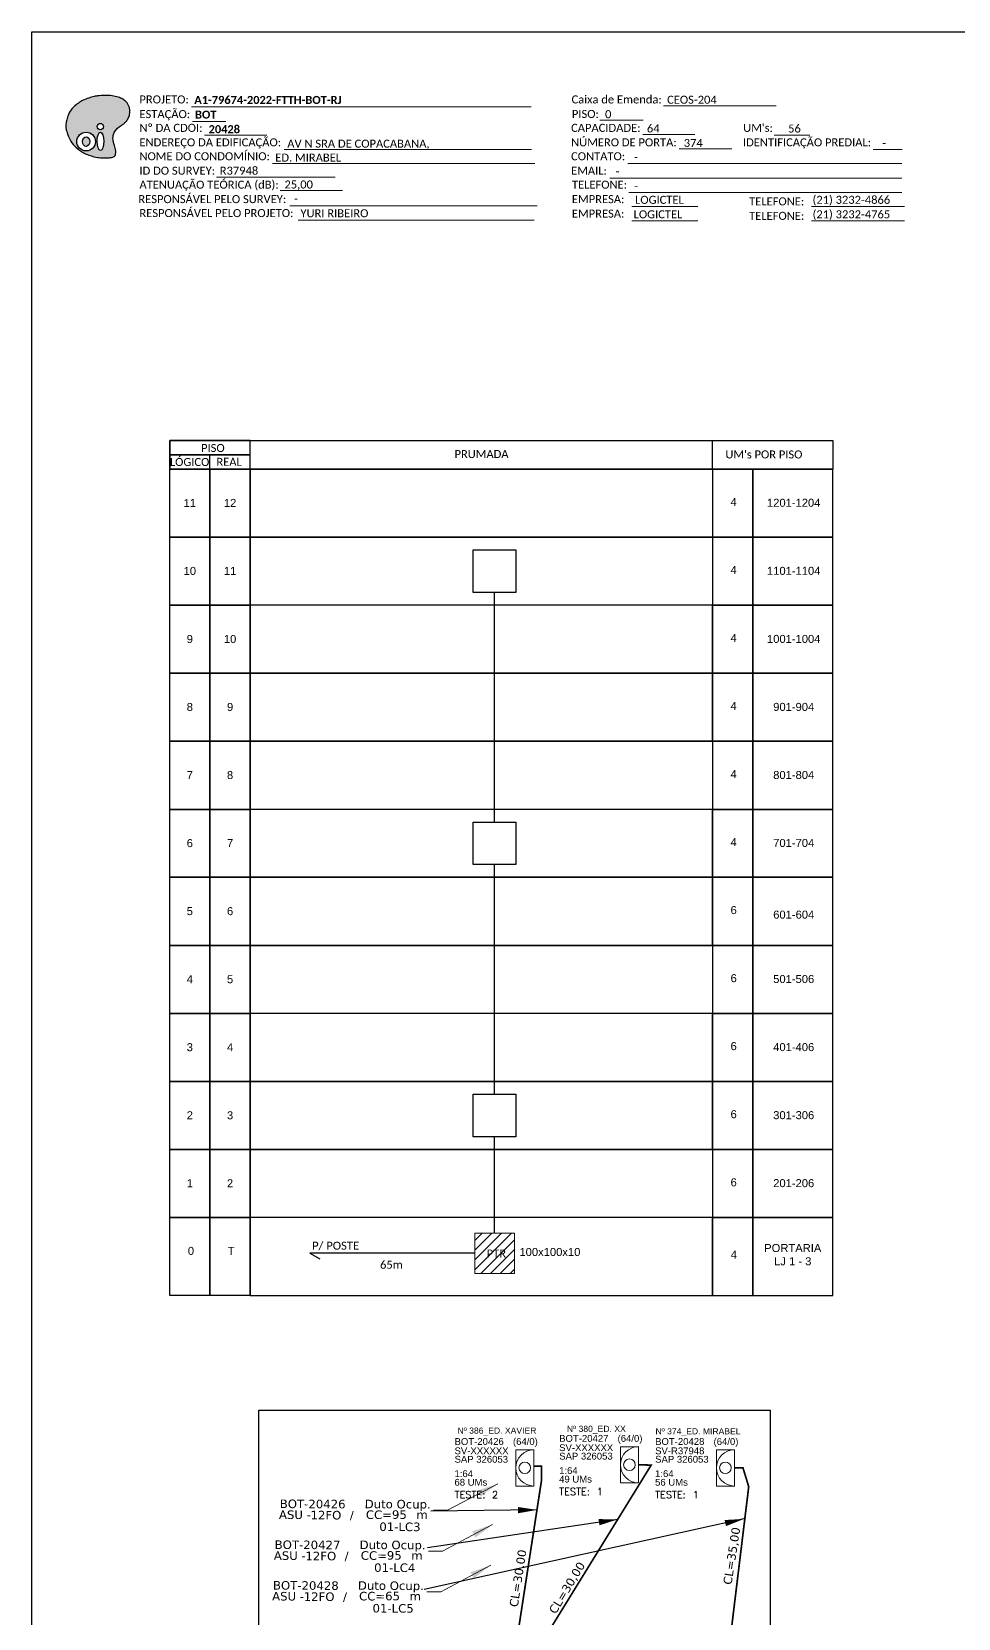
# Model space of a CAD drawing. Header units: metres. Extents: x 20391 to 20596, y -32499 to -32247.
# Drawn here: x 20391.4 to 20489.2, y -32414.1 to -32246.6 of the extents above; entities that cross this region are included whole.
import ezdxf
from ezdxf.enums import TextEntityAlignment as Align

# ---------------------------------------------------------------- set-up
doc = ezdxf.new("R2010")
doc.units = ezdxf.units.M
doc.header["$MEASUREMENT"] = 0
for name, color, linetype in [('10.0 - Cartográfico - Divisa', 252, 'Continuous'), ('CAP a instalar', 1, 'Continuous'), ('celulas gpon', 7, 'Continuous'), ('label_cabos', 7, 'Continuous')]:
    doc.layers.add(name, color=color, linetype=linetype)
doc.layers.add("20.0-LEGENDA DOS CDO'S", color=1, linetype='Continuous', lineweight=0)
doc.layers.add('20.1-CDO_INTERIOR', color=1, linetype='Continuous', lineweight=0)
doc.styles.add('ARIAL', font='arial.ttf')
doc.styles.add('DIGICADE', font='arial.ttf')
doc.styles.add('ROMANS', font='romans.shx')
doc.styles.add('siredit', font='verdana.ttf')
doc.styles.get("Standard").update_dxf_attribs({"font": 'arial.ttf'})
doc.styles.add('WMF-Calibri0', font='calibri.ttf')
doc.styles.add('WMF-Calibri1', font='calibrib.ttf')
doc.linetypes.add('FENCELINE1', pattern='A,0.25,-0.1,[133,ltypeshp.shx,S=0.1,R=0,X=-0.1,Y=0],-0.1,1', length=1.45)
doc.dimstyles.new('CC', dxfattribs={"dimtxt": 1, "dimasz": 2, "dimexe": 0.18, "dimexo": 0.0625, "dimgap": 0.09, "dimtad": 0, "dimdec": 0, "dimrnd": 1, "dimzin": 0, "dimdsep": 46, "dimtxsty": 'siredit', "dimblk": 'NONE', "dimcen": 0, "dimse1": 1, "dimse2": 1, "dimsd1": 1, "dimsd2": 1, "dimclrt": 7, "dimadec": 0, "dimazin": 0, "dimtfac": 1, "dimtdec": 0, "dimtofl": 0, "dimtmove": 0, "dimatfit": 3, "dimfxl": 1, "dimtolj": 1, "dimtzin": 0, "dimarcsym": 0})
doc.dimstyles.new('ISO-25', dxfattribs={"dimtxt": 2.5, "dimasz": 2.5, "dimexe": 1.25, "dimexo": 0.625, "dimtad": 1, "dimtxsty": 'Standard', "dimcen": 2.5, "dimadec": 0, "dimazin": 0, "dimtfac": 1, "dimtmove": 0, "dimatfit": 3, "dimfxl": 1, "dimarcsym": 0})

# ---------------------------------------------------------------- blocks, each defined once
blk = doc.blocks.new('OI')
h = blk.add_hatch(color=40)
edge = h.paths.add_edge_path()
edge.add_spline(control_points=[(4.35, -0.67), (3.92, -0.99), (3.26, -1.5), (2.81, -2.59), (2.9, -3.5), (3.06, -4.27), (3.31, -4.85), (3.37, -5.39), (3.4, -5.88), (3.2, -6.4), (2.54, -6.61), (1.65, -6.63), (0.55, -6.67), (-0.56, -6.42), (-1.61, -6.14), (-2.77, -5.61), (-3.92, -4.77), (-4.89, -3.7), (-5.34, -2.65), (-5.6, -1.94), (-5.85, -0.96), (-5.71, 0.47), (-5.1, 2.02), (-4.14, 3.02), (-3.3, 3.61), (-2.37, 4.16), (-1.36, 4.44), (-0.56, 4.7), (0.79, 4.85), (2.24, 4.97), (3.79, 4.57), (4.67, 4.21), (5.44, 3.65), (5.76, 2.99), (6.03, 2.21), (6.01, 1.46), (5.72, 0.64), (5.31, 0.08), (4.88, -0.38), (4.51, -0.55), (4.35, -0.67)], knot_values=[0, 0, 0, 0, 1.60434, 2.417191, 3.427595, 4.282808, 4.776746, 5.304182, 5.888771, 6.258406, 6.858137, 7.79129, 8.986195, 10.124242, 11.187857, 12.242908, 13.953784, 15.414161, 16.515391, 17.349188, 17.675853, 19.552021, 21.515531, 22.568638, 23.63245, 24.621084, 25.782718, 26.745347, 27.142653, 29.870543, 31.004649, 31.921532, 32.709589, 33.801391, 34.042471, 35.192333, 35.971461, 36.628871, 37.254359, 37.836911, 37.836911, 37.836911, 37.836911], degree=3, periodic=0)
h.paths.add_polyline_path([(1.13, -0.87, -1), (-0.04, -0.87, -1)], flags=16)
edge = h.paths.add_edge_path(flags=16)
edge.add_ellipse((0.56, -3.59), major_axis=(-0.02, 1.71), ratio=0.361305, start_angle=0, end_angle=360)
h.paths.add_polyline_path([(-0.36, -3.62, -1), (-3.8, -3.62, -1)], flags=16)
edge = h.paths.add_edge_path(flags=0)
edge.add_ellipse((-2.08, -3.62), major_axis=(0, 0.885), ratio=0.758294, start_angle=0, end_angle=360)
at = {"color": 40}
for centre, radius in [((-2.08, -3.62), 1.72), ((0.54, -0.87), 0.587)]:
    blk.add_circle(centre, radius, dxfattribs=at)
blk.add_ellipse((-2.08, -3.62), major_axis=(0, 0.885), ratio=0.758294, start_param=-3.141592653589792, end_param=3.141592653589792, dxfattribs=at)
blk.add_ellipse((0.56, -3.59), major_axis=(-0.02, 1.71), ratio=0.361305, dxfattribs=at)
at = {"color": 40, "start_tangent": (-0.800898, -0.598801), "end_tangent": (-0.800898, -0.598801)}
blk.add_spline([(4.35, -0.67), (3.2, -1.78), (2.9, -2.54), (2.92, -3.55), (3.12, -4.38), (3.28, -4.85), (3.37, -5.37), (3.35, -5.95), (3.2, -6.29), (2.66, -6.55), (1.73, -6.63), (0.54, -6.62), (-0.58, -6.41), (-1.6, -6.11), (-2.56, -5.67), (-3.95, -4.67), (-4.89, -3.56), (-5.37, -2.56), (-5.64, -1.78), (-5.72, -1.46), (-5.63, 0.42), (-4.84, 2.22), (-4.13, 2.99), (-3.27, 3.62), (-2.4, 4.09), (-1.3, 4.47), (-0.37, 4.72), (0.02, 4.77), (2.75, 4.8), (3.85, 4.53), (4.69, 4.16), (5.31, 3.68), (5.85, 2.73), (5.93, 2.5), (5.94, 1.35), (5.67, 0.62), (5.29, 0.08), (4.84, -0.36), (4.35, -0.67)], degree=3, dxfattribs=at)
blk = doc.blocks.new('CARIMBO1')
at = {"color": 7, "lineweight": 0}
for points in [[(34.86, -16.79), (110.83, -16.79)], [(140.39, -16.55), (165.52, -16.55)], [(35.15, -20.06), (42.6, -20.06)], [(126.12, -19.79), (135.85, -19.79)], [(37.81, -23.14), (51.75, -23.14)], [(135.78, -22.99), (147.4, -22.99)], [(165.09, -23.14), (173.1, -23.14)], [(55.63, -26.37), (110.89, -26.37)], [(143.87, -26.22), (155.67, -26.22)], [(187.2, -26.37), (193.67, -26.37)], [(52.97, -29.48), (111.64, -29.48)], [(132.4, -29.48), (193.63, -29.48)], [(40.46, -32.55), (67, -32.55)], [(128.36, -32.72), (193.63, -32.72)], [(54.67, -35.52), (68.61, -35.52)], [(56.9, -38.93), (112.16, -38.93)], [(132.65, -35.96), (193.63, -35.96)], [(58.73, -42.16), (111.5, -42.16)], [(133.26, -39.07), (148.05, -39.07)], [(133.26, -42.31), (148.05, -42.31)], [(173.47, -39.07), (194.24, -39.07)], [(173.47, -42.31), (194.24, -42.31)]]:
    blk.add_lwpolyline(points, dxfattribs=at)
at = {"color": 7, "xscale": 1.213923925163967, "yscale": 1.213923925163967, "zscale": 1.213923925163967, "rotation": 0.1532896023949059}
blk.add_blockref('OI', (13.86, -20.16), dxfattribs=at)
at = {"color": 7, "lineweight": 0, "style": 'WMF-Calibri0'}
for s, height, p in [('Caixa de Emenda:', 1.7927, (119.82, -16.04)), ('PROJETO:', 1.793, (23.26, -16.04)), ('ESTAÇÃO:', 1.793, (23.26, -19.32)), ('PISO:', 1.793, (119.89, -19.28)), ('Nº DA CDOI:', 1.7927, (23.26, -22.39)), ('CAPACIDADE:', 1.7927, (119.71, -22.39)), ("UM's:", 1.793, (158.16, -22.39)), ('ENDEREÇO DA EDIFICAÇÃO:', 1.7927, (23.26, -25.63)), ('NÚMERO DE PORTA:', 1.7927, (119.71, -25.63)), ('IDENTIFICAÇÃO PREDIAL:', 1.7927, (158.12, -25.63)), ('NOME DO CONDOMÍNIO:', 1.7927, (23.26, -28.74)), ('CONTATO:', 1.793, (119.71, -28.74)), ('ID DO SURVEY:', 1.7927, (23.26, -31.97)), ('EMAIL:', 1.793, (119.71, -31.97)), ('ATENUAÇÃO TEÓRICA (dB):', 1.7927, (23.26, -35.09)), ('TELEFONE:', 1.793, (119.9, -35.09)), ('RESPONSÁVEL PELO SURVEY:', 1.7927, (23.02, -38.32)), ('EMPRESA:', 1.793, (119.9, -38.32)), ('TELEFONE:', 1.793, (159.5, -38.83)), ('RESPONSÁVEL PELO PROJETO:', 1.7927, (23.26, -41.44)), ('EMPRESA:', 1.793, (119.9, -41.56)), ('TELEFONE:', 1.793, (159.5, -42.06))]:
    blk.add_text(s, height=height, dxfattribs=at).set_placement(p)
at = {"color": 7, "lineweight": 0, "flags": 8}
for tag, p, style in [('CEOS-XX', (145.97, -15.46), 'WMF-Calibri0'), ('EST', (35.94, -19.41), 'WMF-Calibri1'), ('PROJ', (36.46, -16.13), 'WMF-Calibri1'), ('PISO_PTR', (127.37, -19.42), 'WMF-Calibri0'), ('CAPAC.', (138.58, -22.52), 'WMF-Calibri0'), ("UC'S", (165.18, -22.54), 'WMF-Calibri0'), ('LOGRADOURO', (63.44, -25.91), 'WMF-Calibri0'), ('N°', (144.65, -25.77), 'WMF-Calibri0'), ('N°PREDIO', (191.45, -25.77), 'WMF-Calibri0'), ('NOME_DO_COND.', (53.23, -29.02), 'WMF-Calibri0'), ('NOME_DO_CONTATO', (133.1, -28.89), 'WMF-Calibri0'), ('_ID_', (40.39, -31.94), 'WMF-Calibri0'), ('EMAIL', (129.06, -32.12), 'WMF-Calibri0'), ('O_POTEN', (56.06, -34.68), 'WMF-Calibri0'), ('TELEFONE', (133.35, -35.36), 'WMF-Calibri0'), ('RES_SURVEY', (63.87, -38.23), 'WMF-Calibri0'), ('EMP_RESP_SURVEY', (133.96, -38.47), 'WMF-Calibri0'), ('CONT_RESP_SURVEY', (174.17, -38.47), 'WMF-Calibri0'), ('RES_PROJ', (65.7, -41.47), 'WMF-Calibri0'), ('EMP_RESP_PROJ', (133.96, -41.71), 'WMF-Calibri0'), ('CONT_RESP_PROJ', (174.17, -41.71), 'WMF-Calibri0')]:
    blk.add_attdef(tag, p, '', height=1.79, dxfattribs=dict(at, style=style))
at = {"color": 7, "lineweight": 0, "style": 'WMF-Calibri1', "flags": 8}
blk.add_attdef("N° CDO'S", text='', height=1.79, dxfattribs=at).set_placement((44.78, -22.68), align=Align.CENTER)
blk = doc.blocks.new('_None')
blk = doc.blocks.new('Teste  FTTH')
at = {"color": 0, "lineweight": 0, "style": 'ARIAL'}
blk.add_attdef('TESTE', (-0.02, -0.01), '', height=0.4, dxfattribs=at)
blk = doc.blocks.new('Inst CDOI-64')
at = {"layer": '20.1-CDO_INTERIOR', "color": 1, "lineweight": 18}
blk.add_lwpolyline([(-2.12, -2.13), (-2.12, 2.12), (0, 2.12), (0.01, -2.13)], close=True, dxfattribs=at)
blk.add_circle((-1.06, 0), 0.68, dxfattribs=at)
blk.add_arc((0.01, 0), 2.13, 90.0276, 270.0276, dxfattribs=at)
at = {"layer": "20.0-LEGENDA DOS CDO'S"}
for tag, p, style, flags in [('ID_ATIVIDADE', (-9.3, 3.78), 'ARIAL', 3), ('FATOR', (-1.5, 3.78), 'ARIAL', 1), ('QTDE', (-9.18, -3.66), 'DIGICADE', 3)]:
    blk.add_attdef(tag, p, '', height=0.8, rotation=0.118, dxfattribs=dict(at, style=style, flags=flags))
at = {"layer": "20.0-LEGENDA DOS CDO'S", "style": 'ARIAL'}
for tag, p, rotation in [('SURVEY', (-9.3, 1.6), 359.9724), ('FID', (-9.3, 2.69), 0.118), ('SAP', (-9.3, 0.61), 359.9724), ('1:XX', (-9.31, -1.08), 359.9724), ('UMS', (-9.31, -2.09), 359.9724)]:
    blk.add_attdef(tag, p, '', height=0.8, rotation=rotation, dxfattribs=at)
blk.add_attdef('FIBRAS_UTILIZADAS', text='', height=0.8, rotation=359.9724, dxfattribs=at).set_placement((-0.99, 2.69), align=Align.CENTER)
blk = doc.blocks.new('Inst CB DT OCUP CFOA-SM-ASU-120-S-12')
at = {"style": 'siredit', "flags": 2}
for tag, p in [('INSTALAÇÃO', (9.15, 0.76)), ('T.CABO', (0.07, -0.34)), ('FO', (5.02, -0.38)), ('CC=', (8.71, -0.39)), ('UNIDADES', (15.49, -0.55))]:
    blk.add_attdef(tag, p, '', height=1, dxfattribs=at)
at = {"style": 'siredit'}
blk.add_attdef('FID', (12.91, -1.87), '', height=1, dxfattribs=at)
at = {"layer": 'label_cabos', "color": 0, "style": 'siredit'}
blk.add_attdef('DESTINO_CABO', text='', height=1, rotation=359.69, dxfattribs=at).set_placement((3.13, 1.26), align=Align.MIDDLE_CENTER)
at = {"layer": 'label_cabos', "color": 0, "style": 'siredit', "flags": 2}
for tag, p in [('CABO', (4.3, 0.1)), ('/', (7.82, -0.03))]:
    blk.add_attdef(tag, text='', height=1, rotation=359.69, dxfattribs=at).set_placement(p, align=Align.MIDDLE_CENTER)
at = {"layer": 'label_cabos', "color": 0, "style": 'siredit'}
blk.add_attdef('QTDE', (11.83, -0.5), '', height=1, rotation=359.69, dxfattribs=at)
blk.add_leader([(24.84, 3.64), (18.96, 0.52), (17.31, 0.52)], dimstyle='ISO-25', override={"dimgap": 0.625, "dimtad": 0})

msp = doc.modelspace()

# ---------------------------------------------------------------- hatches: boundary and pattern name
h = msp.add_hatch()
h.set_pattern_fill('ANSI31', color=1, scale=0.229635)
h.set_pattern_definition([(45, (17014.1841, -32711.1233), (-0.51554528, 0.51554528), [])])
h.paths.add_polyline_path([(20442.37, -32373.45), (20442.37, -32377.71), (20438.17, -32377.71), (20438.17, -32373.45)])
h.paths.add_polyline_path([(20439.21, -32376.25), (20441.71, -32376.25), (20441.71, -32374.97), (20439.21, -32374.97)], flags=24)

# ---------------------------------------------------------------- linework, layer by layer
for points in [[(20595.87, -32246.56), (20595.87, -32498.74), (20391.4, -32498.74), (20391.4, -32246.56)], [(20475.97, -32292.76), (20405.97, -32292.76), (20405.97, -32289.74), (20475.97, -32289.74)], [(20405.97, -32292.76), (20410.22, -32292.76), (20410.22, -32299.94), (20405.97, -32299.94)], [(20410.22, -32292.76), (20414.47, -32292.76), (20414.47, -32299.94), (20410.22, -32299.94)], [(20414.47, -32292.76), (20414.47, -32292.76), (20414.47, -32299.94), (20414.47, -32299.94)], [(20467.54, -32292.76), (20463.28, -32292.76), (20463.28, -32299.94), (20467.54, -32299.94)], [(20475.97, -32292.76), (20467.54, -32292.76), (20467.54, -32299.94), (20475.97, -32299.94)], [(20405.97, -32299.94), (20410.22, -32299.94), (20410.22, -32307.13), (20405.97, -32307.13)], [(20410.22, -32299.94), (20414.47, -32299.94), (20414.47, -32307.13), (20410.22, -32307.13)], [(20414.47, -32299.94), (20414.47, -32299.94), (20414.47, -32307.13), (20414.47, -32307.13)], [(20467.54, -32299.94), (20463.28, -32299.94), (20463.28, -32307.13), (20467.54, -32307.13)], [(20475.97, -32299.94), (20467.54, -32299.94), (20467.54, -32307.13), (20475.97, -32307.13)], [(20438.02, -32301.29), (20442.52, -32301.29), (20442.52, -32305.79), (20438.02, -32305.79)], [(20405.97, -32307.13), (20410.22, -32307.13), (20410.22, -32314.31), (20405.97, -32314.31)], [(20410.22, -32307.13), (20414.47, -32307.13), (20414.47, -32314.31), (20410.22, -32314.31)], [(20463.28, -32307.13), (20414.47, -32307.13), (20414.47, -32314.31), (20463.28, -32314.31)], [(20414.47, -32307.13), (20414.47, -32307.13), (20414.47, -32314.31), (20414.47, -32314.31)], [(20467.54, -32307.13), (20463.28, -32307.13), (20463.28, -32314.31), (20467.54, -32314.31)], [(20475.97, -32307.13), (20467.54, -32307.13), (20467.54, -32314.31), (20475.97, -32314.31)], [(20405.97, -32314.31), (20410.22, -32314.31), (20410.22, -32321.5), (20405.97, -32321.5)], [(20410.22, -32314.31), (20414.47, -32314.31), (20414.47, -32321.5), (20410.22, -32321.5)], [(20463.28, -32314.31), (20414.47, -32314.31), (20414.47, -32321.5), (20463.28, -32321.5)], [(20414.47, -32314.31), (20414.47, -32314.31), (20414.47, -32321.5), (20414.47, -32321.5)], [(20467.54, -32314.31), (20463.28, -32314.31), (20463.28, -32321.5), (20467.54, -32321.5)], [(20475.97, -32314.31), (20467.54, -32314.31), (20467.54, -32321.5), (20475.97, -32321.5)], [(20405.97, -32321.5), (20410.22, -32321.5), (20410.22, -32328.69), (20405.97, -32328.69)], [(20410.22, -32321.5), (20414.47, -32321.5), (20414.47, -32328.69), (20410.22, -32328.69)], [(20414.47, -32321.5), (20414.47, -32321.5), (20414.47, -32328.69), (20414.47, -32328.69)], [(20467.54, -32321.5), (20463.28, -32321.5), (20463.28, -32328.69), (20467.54, -32328.69)], [(20475.97, -32321.5), (20467.54, -32321.5), (20467.54, -32328.69), (20475.97, -32328.69)], [(20405.97, -32328.69), (20410.22, -32328.69), (20410.22, -32335.87), (20405.97, -32335.87)], [(20410.22, -32328.69), (20414.47, -32328.69), (20414.47, -32335.87), (20410.22, -32335.87)], [(20463.28, -32328.69), (20414.47, -32328.69), (20414.47, -32335.87), (20463.28, -32335.87)], [(20414.47, -32328.69), (20414.47, -32328.69), (20414.47, -32335.87), (20414.47, -32335.87)], [(20467.54, -32328.69), (20463.28, -32328.69), (20463.28, -32335.87), (20467.54, -32335.87)], [(20475.97, -32328.69), (20467.54, -32328.69), (20467.54, -32335.87), (20475.97, -32335.87)], [(20438.02, -32330.03), (20442.52, -32330.03), (20442.52, -32334.53), (20438.02, -32334.53)], [(20405.97, -32335.87), (20410.22, -32335.87), (20410.22, -32343.06), (20405.97, -32343.06)], [(20410.22, -32335.87), (20414.47, -32335.87), (20414.47, -32343.06), (20410.22, -32343.06)], [(20463.28, -32335.87), (20414.47, -32335.87), (20414.47, -32343.06), (20463.28, -32343.06)], [(20414.47, -32335.87), (20414.47, -32335.87), (20414.47, -32343.06), (20414.47, -32343.06)], [(20467.54, -32335.87), (20463.28, -32335.87), (20463.28, -32343.06), (20467.54, -32343.06)], [(20475.97, -32335.87), (20467.54, -32335.87), (20467.54, -32343.06), (20475.97, -32343.06)], [(20405.97, -32343.06), (20410.22, -32343.06), (20410.22, -32350.24), (20405.97, -32350.24)], [(20410.22, -32343.06), (20414.47, -32343.06), (20414.47, -32350.24), (20410.22, -32350.24)], [(20414.47, -32343.06), (20414.47, -32343.06), (20414.47, -32350.24), (20414.47, -32350.24)], [(20467.54, -32343.06), (20463.28, -32343.06), (20463.28, -32350.24), (20467.54, -32350.24)], [(20475.97, -32343.06), (20467.54, -32343.06), (20467.54, -32350.24), (20475.97, -32350.24)], [(20405.97, -32350.24), (20410.22, -32350.24), (20410.22, -32357.43), (20405.97, -32357.43)], [(20410.22, -32350.24), (20414.47, -32350.24), (20414.47, -32357.43), (20410.22, -32357.43)], [(20463.28, -32350.24), (20414.47, -32350.24), (20414.47, -32357.43), (20463.28, -32357.43)], [(20414.47, -32350.24), (20414.47, -32350.24), (20414.47, -32357.43), (20414.47, -32357.43)], [(20467.54, -32350.24), (20463.28, -32350.24), (20463.28, -32357.43), (20467.54, -32357.43)], [(20475.97, -32350.24), (20467.54, -32350.24), (20467.54, -32357.43), (20475.97, -32357.43)], [(20405.97, -32357.43), (20410.22, -32357.43), (20410.22, -32364.62), (20405.97, -32364.62)], [(20410.22, -32357.43), (20414.47, -32357.43), (20414.47, -32364.62), (20410.22, -32364.62)], [(20463.28, -32357.43), (20414.47, -32357.43), (20414.47, -32364.62), (20463.28, -32364.62)], [(20414.47, -32357.43), (20414.47, -32357.43), (20414.47, -32364.62), (20414.47, -32364.62)], [(20467.54, -32357.43), (20463.28, -32357.43), (20463.28, -32364.62), (20467.54, -32364.62)], [(20475.97, -32357.43), (20467.54, -32357.43), (20467.54, -32364.62), (20475.97, -32364.62)], [(20438.02, -32358.77), (20442.52, -32358.77), (20442.52, -32363.27), (20438.02, -32363.27)], [(20405.97, -32364.62), (20410.22, -32364.62), (20410.22, -32371.8), (20405.97, -32371.8)], [(20410.22, -32364.62), (20414.47, -32364.62), (20414.47, -32371.8), (20410.22, -32371.8)], [(20414.47, -32364.62), (20414.47, -32364.62), (20414.47, -32371.8), (20414.47, -32371.8)], [(20467.54, -32364.62), (20463.28, -32364.62), (20463.28, -32371.8), (20467.54, -32371.8)], [(20475.97, -32364.62), (20467.54, -32364.62), (20467.54, -32371.8), (20475.97, -32371.8)], [(20405.97, -32371.8), (20410.22, -32371.8), (20410.22, -32380.02), (20405.97, -32380.02)], [(20410.22, -32371.8), (20414.47, -32371.8), (20414.47, -32380.02), (20410.22, -32380.02)], [(20463.28, -32371.8), (20414.47, -32371.8), (20414.47, -32380.02), (20463.28, -32380.02)], [(20414.47, -32371.8), (20414.47, -32371.8), (20414.47, -32380.02), (20414.47, -32380.02)], [(20467.54, -32371.8), (20463.28, -32371.8), (20463.28, -32380.02), (20467.54, -32380.02)], [(20475.97, -32371.8), (20467.54, -32371.8), (20467.54, -32380.02), (20475.97, -32380.02)]]:
    msp.add_lwpolyline(points, close=True)
at = {"color": 0}
for points in [[(20405.97, -32291.25), (20414.47, -32291.25), (20414.47, -32289.74), (20405.97, -32289.74)], [(20405.97, -32292.76), (20414.47, -32292.76), (20414.47, -32291.25), (20405.97, -32291.25)]]:
    msp.add_lwpolyline(points, close=True, dxfattribs=at)
for points in [[(20414.47, -32292.76), (20414.47, -32289.74)], [(20463.28, -32292.76), (20463.28, -32289.74)], [(20410.22, -32292.76), (20410.22, -32291.25)], [(20405.97, -32292.76), (20410.22, -32292.76)], [(20410.22, -32292.76), (20405.97, -32292.76)], [(20410.22, -32292.76), (20414.47, -32292.76), (20414.47, -32292.76)], [(20414.47, -32292.76), (20410.22, -32292.76)], [(20463.28, -32299.94), (20414.47, -32299.94), (20414.47, -32292.76), (20463.28, -32292.76)], [(20414.47, -32292.76), (20414.47, -32292.76), (20463.28, -32292.76), (20463.28, -32292.76)], [(20463.28, -32292.76), (20463.28, -32292.76), (20414.47, -32292.76), (20414.47, -32292.76)], [(20463.28, -32292.76), (20467.54, -32292.76)], [(20467.54, -32292.76), (20463.28, -32292.76), (20463.28, -32292.76)], [(20467.54, -32292.76), (20475.97, -32292.76)], [(20475.97, -32292.76), (20467.54, -32292.76)], [(20463.28, -32307.13), (20414.47, -32307.13), (20414.47, -32299.94), (20463.28, -32299.94)], [(20405.97, -32314.31), (20410.22, -32314.31)], [(20410.22, -32314.31), (20405.97, -32314.31)], [(20410.22, -32314.31), (20414.47, -32314.31), (20414.47, -32314.31)], [(20414.47, -32314.31), (20410.22, -32314.31)], [(20414.47, -32314.31), (20414.47, -32314.31), (20463.28, -32314.31), (20463.28, -32314.31)], [(20463.28, -32314.31), (20463.28, -32314.31), (20414.47, -32314.31), (20414.47, -32314.31)], [(20463.28, -32314.31), (20467.54, -32314.31)], [(20467.54, -32314.31), (20463.28, -32314.31), (20463.28, -32314.31)], [(20467.54, -32314.31), (20475.97, -32314.31)], [(20475.97, -32314.31), (20467.54, -32314.31)], [(20405.97, -32321.5), (20410.22, -32321.5)], [(20410.22, -32321.5), (20405.97, -32321.5)], [(20410.22, -32321.5), (20414.47, -32321.5), (20414.47, -32321.5)], [(20414.47, -32321.5), (20410.22, -32321.5)], [(20414.47, -32321.5), (20414.47, -32321.5), (20463.28, -32321.5), (20463.28, -32321.5)], [(20463.28, -32321.5), (20463.28, -32321.5), (20414.47, -32321.5), (20414.47, -32321.5)], [(20463.28, -32328.69), (20414.47, -32328.69), (20414.47, -32321.5), (20463.28, -32321.5)], [(20463.28, -32321.5), (20467.54, -32321.5)], [(20467.54, -32321.5), (20463.28, -32321.5), (20463.28, -32321.5)], [(20467.54, -32321.5), (20475.97, -32321.5)], [(20475.97, -32321.5), (20467.54, -32321.5)], [(20405.97, -32335.87), (20410.22, -32335.87)], [(20410.22, -32335.87), (20405.97, -32335.87)], [(20410.22, -32335.87), (20414.47, -32335.87), (20414.47, -32335.87)], [(20414.47, -32335.87), (20410.22, -32335.87)], [(20414.47, -32335.87), (20414.47, -32335.87), (20463.28, -32335.87), (20463.28, -32335.87)], [(20463.28, -32335.87), (20463.28, -32335.87), (20414.47, -32335.87), (20414.47, -32335.87)], [(20463.28, -32335.87), (20467.54, -32335.87)], [(20467.54, -32335.87), (20463.28, -32335.87), (20463.28, -32335.87)], [(20467.54, -32335.87), (20475.97, -32335.87)], [(20475.97, -32335.87), (20467.54, -32335.87)], [(20405.97, -32343.06), (20410.22, -32343.06)], [(20410.22, -32343.06), (20405.97, -32343.06)], [(20410.22, -32343.06), (20414.47, -32343.06), (20414.47, -32343.06)], [(20414.47, -32343.06), (20410.22, -32343.06)], [(20414.47, -32343.06), (20414.47, -32343.06), (20463.28, -32343.06), (20463.28, -32343.06)], [(20463.28, -32343.06), (20463.28, -32343.06), (20414.47, -32343.06), (20414.47, -32343.06)], [(20463.28, -32350.24), (20414.47, -32350.24), (20414.47, -32343.06), (20463.28, -32343.06)], [(20463.28, -32343.06), (20467.54, -32343.06)], [(20467.54, -32343.06), (20463.28, -32343.06), (20463.28, -32343.06)], [(20467.54, -32343.06), (20475.97, -32343.06)], [(20475.97, -32343.06), (20467.54, -32343.06)], [(20405.97, -32357.43), (20410.22, -32357.43)], [(20410.22, -32357.43), (20405.97, -32357.43)], [(20410.22, -32357.43), (20414.47, -32357.43), (20414.47, -32357.43)], [(20414.47, -32357.43), (20410.22, -32357.43)], [(20414.47, -32357.43), (20414.47, -32357.43), (20463.28, -32357.43), (20463.28, -32357.43)], [(20463.28, -32357.43), (20463.28, -32357.43), (20414.47, -32357.43), (20414.47, -32357.43)], [(20463.28, -32357.43), (20467.54, -32357.43)], [(20467.54, -32357.43), (20463.28, -32357.43), (20463.28, -32357.43)], [(20467.54, -32357.43), (20475.97, -32357.43)], [(20475.97, -32357.43), (20467.54, -32357.43)], [(20405.97, -32364.62), (20410.22, -32364.62)], [(20410.22, -32364.62), (20405.97, -32364.62)], [(20410.22, -32364.62), (20414.47, -32364.62), (20414.47, -32364.62)], [(20414.47, -32364.62), (20410.22, -32364.62)], [(20414.47, -32364.62), (20414.47, -32364.62), (20463.28, -32364.62), (20463.28, -32364.62)], [(20463.28, -32364.62), (20463.28, -32364.62), (20414.47, -32364.62), (20414.47, -32364.62)], [(20463.28, -32371.8), (20414.47, -32371.8), (20414.47, -32364.62), (20463.28, -32364.62)], [(20463.28, -32364.62), (20467.54, -32364.62)], [(20467.54, -32364.62), (20463.28, -32364.62), (20463.28, -32364.62)], [(20467.54, -32364.62), (20475.97, -32364.62)], [(20475.97, -32364.62), (20467.54, -32364.62)]]:
    msp.add_lwpolyline(points)
at = {"color": 0, "lineweight": 0}
msp.add_lwpolyline([(20442.37, -32373.45), (20442.37, -32377.71), (20438.17, -32377.71), (20438.17, -32373.45)], close=True, dxfattribs=at)
at = {"layer": '10.0 - Cartográfico - Divisa', "color": 1, "linetype": 'Continuous'}
for p, q in [((20420.75, -32375.58), (20421.81, -32376.17)), ((20438.17, -32375.58), (20420.75, -32375.58))]:
    msp.add_line(p, q, dxfattribs=at)
for points in [[(20440.27, -32330.03), (20440.27, -32305.79)], [(20440.27, -32358.77), (20440.27, -32334.53)], [(20440.27, -32373.45), (20440.27, -32363.27)]]:
    msp.add_lwpolyline(points, dxfattribs=at)
at = {"layer": 'CAP a instalar', "linetype": 'FENCELINE1', "const_width": 0.18, "elevation": 0.11}
for points in [[(20463.13, -32428.16), (20464.55, -32426.71), (20465.1, -32424.47), (20465.1, -32423.05), (20465.1, -32421.03), (20465.1, -32421.03), (20461.28, -32421.03), (20442.05, -32420.11), (20445.21, -32399.64), (20445.21, -32398.06), (20444.41, -32398.06)], [(20463.13, -32428.16), (20464.82, -32426.71), (20465.38, -32424.47), (20465.38, -32421.55), (20465.38, -32420.67), (20465.1, -32420.67), (20461.14, -32420.67), (20442.59, -32419.78), (20444.89, -32417.28), (20456.8, -32397.95), (20455.46, -32397.91)], [(20465.09, -32426.71), (20465.65, -32424.47), (20465.65, -32423.38), (20465.65, -32421.58), (20465.65, -32420.49), (20465.1, -32420.31), (20461.09, -32420.31), (20461.09, -32416.35), (20465.14, -32416.35), (20467.1, -32400.23), (20466.49, -32398.23), (20465.59, -32398.24)]]:
    msp.add_lwpolyline(points, dxfattribs=at)
at = {"layer": 'label_cabos', "elevation": 0.11}
msp.add_lwpolyline([(20415.36, -32392.14), (20469.36, -32392.14), (20469.36, -32437.68), (20415.36, -32437.68)], close=True, dxfattribs=at)

# ---------------------------------------------------------------- block references
ref = msp.add_blockref('CARIMBO1', (20391.78, -32246.56), dxfattribs=dict(xscale=0.4725, yscale=0.4725, zscale=0.4725))
ref.add_attrib('PROJ', 'A1-79674-2022-FTTH-BOT-RJ', (20408.56, -32254.19), dxfattribs={"color": 7, "lineweight": 0, "height": 0.8471, "style": 'WMF-Calibri1'})
ref.add_attrib('EST', 'BOT', (20408.64, -32255.74), dxfattribs={"color": 7, "lineweight": 0, "height": 0.847, "style": 'WMF-Calibri1'})
ref.add_attrib("N° CDO'S", '20428', dxfattribs={"color": 7, "lineweight": 0, "height": 0.847, "style": 'WMF-Calibri1'}).set_placement((20411.73, -32257.28), align=Align.CENTER)
ref.add_attrib('LOGRADOURO', 'AV N SRA DE COPACABANA,', (20418.38, -32258.81), dxfattribs={"color": 7, "lineweight": 0, "height": 0.8471, "style": 'WMF-Calibri0'})
ref.add_attrib('NOME_DO_COND.', 'ED. MIRABEL', (20417.11, -32260.28), dxfattribs={"color": 7, "lineweight": 0, "height": 0.8471, "style": 'WMF-Calibri0'})
ref.add_attrib('_ID_', 'R37948', (20411.25, -32261.66), dxfattribs={"color": 7, "lineweight": 0, "height": 0.847, "style": 'WMF-Calibri0'})
ref.add_attrib('O_POTEN', '25,00', (20418.08, -32263.12), dxfattribs={"color": 7, "lineweight": 0, "height": 0.847, "style": 'WMF-Calibri0'})
ref.add_attrib('RES_SURVEY', '-', (20419.1, -32264.63), dxfattribs={"color": 7, "lineweight": 0, "height": 0.847, "style": 'WMF-Calibri0'})
ref.add_attrib('RES_PROJ', 'YURI RIBEIRO', (20419.77, -32266.16), dxfattribs={"color": 7, "lineweight": 0, "height": 0.8471, "style": 'WMF-Calibri0'})
ref.add_attrib('CEOS-XX', 'CEOS-204', (20458.48, -32254.17), dxfattribs={"color": 7, "lineweight": 0, "height": 0.847, "style": 'WMF-Calibri0'})
ref.add_attrib('CAPAC.', '64', (20456.35, -32257.2), dxfattribs={"color": 7, "lineweight": 0, "height": 0.847, "style": 'WMF-Calibri0'})
ref.add_attrib("UC'S", '56', (20471.26, -32257.21), dxfattribs={"color": 7, "lineweight": 0, "height": 0.847, "style": 'WMF-Calibri0'})
ref.add_attrib('PISO_PTR', '0', (20451.93, -32255.7), dxfattribs={"color": 7, "lineweight": 0, "height": 0.847, "style": 'WMF-Calibri0'})
ref.add_attrib('N°', '374', (20460.24, -32258.74), dxfattribs={"color": 7, "lineweight": 0, "height": 0.847, "style": 'WMF-Calibri0'})
ref.add_attrib('N°PREDIO', '-', (20481.21, -32258.74), dxfattribs={"color": 7, "lineweight": 0, "height": 0.847, "style": 'WMF-Calibri0'})
ref.add_attrib('NOME_DO_CONTATO', '-', (20455, -32260.21), dxfattribs={"color": 7, "lineweight": 0, "height": 0.847, "style": 'WMF-Calibri0'})
ref.add_attrib('EMAIL', '-', (20453.03, -32261.74), dxfattribs={"color": 7, "lineweight": 0, "height": 0.847, "style": 'WMF-Calibri0'})
ref.add_attrib('TELEFONE', '-', (20455.01, -32263.27), dxfattribs={"color": 7, "lineweight": 0, "height": 0.847, "style": 'WMF-Calibri0'})
ref.add_attrib('EMP_RESP_SURVEY', 'LOGICTEL', (20455.1, -32264.74), dxfattribs={"color": 7, "lineweight": 0, "height": 0.847, "style": 'WMF-Calibri0'})
ref.add_attrib('EMP_RESP_PROJ', 'LOGICTEL', (20454.95, -32266.27), dxfattribs={"color": 7, "lineweight": 0, "height": 0.847, "style": 'WMF-Calibri0'})
ref.add_attrib('CONT_RESP_SURVEY', '(21) 3232-4866', (20473.84, -32264.74), dxfattribs={"color": 7, "lineweight": 0, "height": 0.8471, "style": 'WMF-Calibri0'})
ref.add_attrib('CONT_RESP_PROJ', '(21) 3232-4765', (20473.84, -32266.27), dxfattribs={"color": 7, "lineweight": 0, "height": 0.8471, "style": 'WMF-Calibri0'})
at = {"color": 0, "lineweight": 0, "xscale": 0.8999999999999999, "yscale": 0.8999999999999999, "zscale": 0.8999999999999999}
for p, values in [((20444.41, -32398.24, 0.11), {'FIBRAS_UTILIZADAS': '(64/0)', 'SURVEY': 'SV-XXXXXX', 'SAP': 'SAP 326053', '1:XX': '1:64', 'UMS': '68 UMs', 'FID': 'BOT-20426'}), ((20455.46, -32397.91, 0.11), {'FIBRAS_UTILIZADAS': '(64/0)', 'SURVEY': 'SV-XXXXXX', 'SAP': 'SAP 326053', '1:XX': '1:64', 'UMS': '49 UMs', 'FID': 'BOT-20427'}), ((20465.59, -32398.24, 0.11), {'FIBRAS_UTILIZADAS': '(64/0)', 'SURVEY': 'SV-R37948', 'SAP': 'SAP 326053', '1:XX': '1:64', 'UMS': '56 UMs', 'FID': 'BOT-20428'})]:
    msp.add_blockref('Inst CDOI-64', p, dxfattribs=at).add_auto_attribs(values)
at = {"layer": "20.0-LEGENDA DOS CDO'S", "lineweight": 0}
ref = msp.add_blockref('Teste  FTTH', (20439.67, -32400.99, 0.11), dxfattribs=dict(at, xscale=1.575449999999993, yscale=1.575449999999994, zscale=1.575449999999994, rotation=0.004078562105398201))
ref.add_attrib('TESTE', 'TESTE:', (20436.04, -32401.44, 0.11), dxfattribs={"layer": '0', "color": 0, "lineweight": 0, "height": 0.756, "rotation": 0.0041, "style": 'ROMANS'})
ref.add_attrib('QTDE', '2', (20440, -32401.44, 0.11), dxfattribs={"layer": '0', "color": 0, "lineweight": 0, "height": 0.756, "rotation": 0.0041, "style": 'ROMANS'})
ref = msp.add_blockref('Teste  FTTH', (20450.72, -32400.66, 0.11), dxfattribs=dict(at, xscale=1.575449999999993, yscale=1.575449999999994, zscale=1.575449999999994, rotation=0.004078562105398201))
ref.add_attrib('TESTE', 'TESTE:', (20447.09, -32401.12, 0.11), dxfattribs={"layer": '0', "color": 0, "lineweight": 0, "height": 0.756, "rotation": 0.0041, "style": 'ROMANS'})
ref.add_attrib('QTDE', '1', (20451.05, -32401.12, 0.11), dxfattribs={"layer": '0', "color": 0, "lineweight": 0, "height": 0.756, "rotation": 0.0041, "style": 'ROMANS'})
ref = msp.add_blockref('Teste  FTTH', (20460.85, -32400.99, 0.11), dxfattribs=dict(at, xscale=1.575449999999993, yscale=1.575449999999994, zscale=1.575449999999994, rotation=0.004078562105398201))
ref.add_attrib('TESTE', 'TESTE:', (20457.22, -32401.44, 0.11), dxfattribs={"layer": '0', "color": 0, "lineweight": 0, "height": 0.756, "rotation": 0.0041, "style": 'ROMANS'})
ref.add_attrib('QTDE', '1', (20461.18, -32401.44, 0.11), dxfattribs={"layer": '0', "color": 0, "lineweight": 0, "height": 0.756, "rotation": 0.0041, "style": 'ROMANS'})
at = {"layer": 'label_cabos', "color": 0, "lineweight": 0}
ref = msp.add_blockref('Inst CB DT OCUP CFOA-SM-ASU-120-S-12', (20418.24, -32403.19, 0.11), dxfattribs=dict(at, xscale=0.8999999999999999, yscale=0.8999999999999999, zscale=0.8999999999999999))
ref.add_attrib('DESTINO_CABO', 'BOT-20426', dxfattribs={"color": 0, "height": 0.9, "rotation": 359.69, "style": 'siredit'}).set_placement((20421.06, -32402.05, 0.11), align=Align.MIDDLE_CENTER)
ref.add_attrib('CABO', '12FO', dxfattribs={"color": 0, "height": 0.9, "rotation": 359.69, "style": 'siredit'}).set_placement((20422.46, -32403.23, 0.11), align=Align.MIDDLE_CENTER)
ref.add_attrib('TIPO_CABO', 'Duto Ocup.', dxfattribs={"color": 0, "height": 0.9, "rotation": 359.69, "style": 'siredit'}).set_placement((20430.04, -32402.07, 0.11), align=Align.MIDDLE_CENTER)
ref.add_attrib('/', '/', dxfattribs={"color": 0, "height": 0.9, "rotation": 359.69, "style": 'siredit'}).set_placement((20425.19, -32403.23, 0.11), align=Align.MIDDLE_CENTER)
ref.add_attrib('TIPO_CABO', 'ASU - ', dxfattribs={"color": 0, "height": 0.9, "rotation": 359.69, "style": 'siredit'}).set_placement((20419.38, -32403.19, 0.11), align=Align.MIDDLE_CENTER)
ref.add_attrib('FID', ' 01-LC3', dxfattribs={"color": 0, "height": 0.9, "rotation": 359.69, "style": 'siredit'}).set_placement((20430.08, -32404.46, 0.11), align=Align.MIDDLE_CENTER)
ref.add_attrib('LANCE', 'CC=', dxfattribs={"color": 0, "height": 0.9, "rotation": 359.69, "style": 'siredit'}).set_placement((20428.06, -32403.19, 0.11), align=Align.MIDDLE_CENTER)
ref.add_attrib('QTDE', '95', (20429.43, -32403.62, 0.11), dxfattribs={"color": 0, "height": 0.9, "rotation": 359.69, "style": 'siredit'})
ref.add_attrib('UND', 'm', dxfattribs={"color": 0, "height": 0.9, "rotation": 359.69, "style": 'siredit'}).set_placement((20432.61, -32403.19, 0.11), align=Align.MIDDLE_CENTER)
ref = msp.add_blockref('Inst CB DT OCUP CFOA-SM-ASU-120-S-12', (20417.7, -32407.5, 0.11), dxfattribs=dict(at, xscale=0.8999999999999999, yscale=0.8999999999999999, zscale=0.8999999999999999))
ref.add_attrib('DESTINO_CABO', 'BOT-20427', dxfattribs={"color": 0, "height": 0.9, "rotation": 359.69, "style": 'siredit'}).set_placement((20420.52, -32406.37, 0.11), align=Align.MIDDLE_CENTER)
ref.add_attrib('CABO', '12FO', dxfattribs={"color": 0, "height": 0.9, "rotation": 359.69, "style": 'siredit'}).set_placement((20421.92, -32407.55, 0.11), align=Align.MIDDLE_CENTER)
ref.add_attrib('TIPO_CABO', 'Duto Ocup.', dxfattribs={"color": 0, "height": 0.9, "rotation": 359.69, "style": 'siredit'}).set_placement((20429.5, -32406.38, 0.11), align=Align.MIDDLE_CENTER)
ref.add_attrib('/', '/', dxfattribs={"color": 0, "height": 0.9, "rotation": 359.69, "style": 'siredit'}).set_placement((20424.64, -32407.55, 0.11), align=Align.MIDDLE_CENTER)
ref.add_attrib('TIPO_CABO', 'ASU - ', dxfattribs={"color": 0, "height": 0.9, "rotation": 359.69, "style": 'siredit'}).set_placement((20418.84, -32407.51, 0.11), align=Align.MIDDLE_CENTER)
ref.add_attrib('FID', ' 01-LC4', dxfattribs={"color": 0, "height": 0.9, "rotation": 359.69, "style": 'siredit'}).set_placement((20429.53, -32408.78, 0.11), align=Align.MIDDLE_CENTER)
ref.add_attrib('LANCE', 'CC=', dxfattribs={"color": 0, "height": 0.9, "rotation": 359.69, "style": 'siredit'}).set_placement((20427.52, -32407.5, 0.11), align=Align.MIDDLE_CENTER)
ref.add_attrib('QTDE', '95', (20428.89, -32407.93, 0.11), dxfattribs={"color": 0, "height": 0.9, "rotation": 359.69, "style": 'siredit'})
ref.add_attrib('UND', 'm', dxfattribs={"color": 0, "height": 0.9, "rotation": 359.69, "style": 'siredit'}).set_placement((20432.07, -32407.5, 0.11), align=Align.MIDDLE_CENTER)
ref = msp.add_blockref('Inst CB DT OCUP CFOA-SM-ASU-120-S-12', (20417.52, -32411.8, 0.11), dxfattribs=dict(at, xscale=0.8999999999999999, yscale=0.8999999999999999, zscale=0.8999999999999999))
ref.add_attrib('DESTINO_CABO', 'BOT-20428', dxfattribs={"color": 0, "height": 0.9, "rotation": 359.69, "style": 'siredit'}).set_placement((20420.34, -32410.66, 0.11), align=Align.MIDDLE_CENTER)
ref.add_attrib('CABO', '12FO', dxfattribs={"color": 0, "height": 0.9, "rotation": 359.69, "style": 'siredit'}).set_placement((20421.74, -32411.84, 0.11), align=Align.MIDDLE_CENTER)
ref.add_attrib('TIPO_CABO', 'Duto Ocup.', dxfattribs={"color": 0, "height": 0.9, "rotation": 359.69, "style": 'siredit'}).set_placement((20429.32, -32410.68, 0.11), align=Align.MIDDLE_CENTER)
ref.add_attrib('/', '/', dxfattribs={"color": 0, "height": 0.9, "rotation": 359.69, "style": 'siredit'}).set_placement((20424.47, -32411.84, 0.11), align=Align.MIDDLE_CENTER)
ref.add_attrib('TIPO_CABO', 'ASU - ', dxfattribs={"color": 0, "height": 0.9, "rotation": 359.69, "style": 'siredit'}).set_placement((20418.66, -32411.8, 0.11), align=Align.MIDDLE_CENTER)
ref.add_attrib('FID', ' 01-LC5', dxfattribs={"color": 0, "height": 0.9, "rotation": 359.69, "style": 'siredit'}).set_placement((20429.36, -32413.07, 0.11), align=Align.MIDDLE_CENTER)
ref.add_attrib('LANCE', 'CC=', dxfattribs={"color": 0, "height": 0.9, "rotation": 359.69, "style": 'siredit'}).set_placement((20427.34, -32411.79, 0.11), align=Align.MIDDLE_CENTER)
ref.add_attrib('QTDE', '65', (20428.71, -32412.22, 0.11), dxfattribs={"color": 0, "height": 0.9, "rotation": 359.69, "style": 'siredit'})
ref.add_attrib('UND', 'm', dxfattribs={"color": 0, "height": 0.9, "rotation": 359.69, "style": 'siredit'}).set_placement((20431.89, -32411.79, 0.11), align=Align.MIDDLE_CENTER)

# ---------------------------------------------------------------- texts
at = {"color": 0, "style": 'WMF-Calibri0'}
for s, height, p in [('     PISO', 0.845, (20407.79, -32290.95)), ('  LÓGICO', 0.845, (20405.39, -32292.43)), ('    REAL', 0.845, (20409.71, -32292.41)), ('PRUMADA', 0.845, (20436.04, -32291.59)), ("UM's POR PISO", 0.8451, (20464.64, -32291.63))]:
    msp.add_text(s, height=height, dxfattribs=at).set_placement(p)
at = {"style": 'ARIAL'}
for s, p in [('11', (20408.09, -32296.33)), ('12', (20412.34, -32296.33)), ('4', (20465.51, -32296.22)), ('1201-1204', (20471.85, -32296.31)), ('10', (20408.09, -32303.51)), ('11', (20412.34, -32303.51)), ('4', (20465.51, -32303.4)), ('1101-1104', (20471.85, -32303.5)), ('9', (20408.09, -32310.7)), ('10', (20412.34, -32310.7)), ('4', (20465.51, -32310.59)), ('1001-1004', (20471.85, -32310.69)), ('8', (20408.09, -32317.88)), ('9', (20412.34, -32317.88)), ('4', (20465.51, -32317.77)), ('901-904', (20471.85, -32317.87)), ('7', (20408.09, -32325.07)), ('8', (20412.34, -32325.07)), ('4', (20465.51, -32324.96)), ('801-804', (20471.85, -32325.06)), ('6', (20408.09, -32332.26)), ('7', (20412.34, -32332.26)), ('4', (20465.51, -32332.15)), ('701-704', (20471.85, -32332.24)), ('5', (20408.09, -32339.44)), ('6', (20412.34, -32339.44)), ('6', (20465.51, -32339.33)), ('601-604', (20471.85, -32339.81)), ('4', (20408.09, -32346.63)), ('5', (20412.34, -32346.63)), ('6', (20465.51, -32346.52)), ('501-506', (20471.85, -32346.61)), ('3', (20408.09, -32353.81)), ('4', (20412.34, -32353.81)), ('6', (20465.51, -32353.7)), ('401-406', (20471.85, -32353.8)), ('2', (20408.09, -32361)), ('3', (20412.34, -32361)), ('6', (20465.51, -32360.89)), ('301-306', (20471.85, -32360.99)), ('1', (20408.09, -32368.18)), ('2', (20412.34, -32368.18)), ('6', (20465.51, -32368.08)), ('201-206', (20471.85, -32368.17)), ('0', (20408.21, -32375.32)), ('T', (20412.46, -32375.32)), ('100x100x10', (20446.11, -32375.44)), ('4', (20465.53, -32375.72)), ('PORTARIA', (20471.75, -32375.02)), ('LJ 1 - 3', (20471.75, -32376.42))]:
    msp.add_text(s, height=0.845, dxfattribs=at).set_placement(p, align=Align.MIDDLE_CENTER)
at = {"style": 'WMF-Calibri0'}
for s, p in [('P/ POSTE', (20421, -32375.2)), ('PTR', (20439.43, -32376.03)), ('65m', (20428.17, -32377.21))]:
    msp.add_text(s, height=0.851, dxfattribs=at).set_placement(p)
at = {"color": 3, "style": 'ARIAL'}
for s, p in [('Nº 386_ED. XAVIER', (20436.35, -32394.63, 0.11)), ('Nº 380_ED. XX', (20447.9, -32394.44, 0.11)), ('Nº 374_ED. MIRABEL', (20457.25, -32394.7, 0.11))]:
    msp.add_text(s, height=0.648, rotation=0.0085, dxfattribs=at).set_placement(p)
at = {"layer": 'celulas gpon', "style": 'siredit'}
for s, rotation, p in [('CL=35,00', 81.2153, (20465.28, -32410.63, 0.11)), ('CL=30,00', 81.2153, (20442.71, -32412.99, 0.11)), ('CL=30,00', 58.8663, (20446.71, -32413.75, 0.11))]:
    msp.add_text(s, height=0.9, rotation=rotation, dxfattribs=at).set_placement(p)

# ---------------------------------------------------------------- leaders
at = {"layer": 'label_cabos'}
for points in [[(20444.75, -32402.68, 0.11), (20433.52, -32402.81, 0.11)], [(20466.58, -32403.64, 0.11), (20432.85, -32411.07, 0.11)], [(20453.27, -32403.68, 0.11), (20433.19, -32406.69, 0.11)]]:
    msp.add_leader(points, dimstyle='CC', override={"dimgap": 0.09, "dimtad": 0}, dxfattribs=at)

doc.saveas('drawing.dxf')
